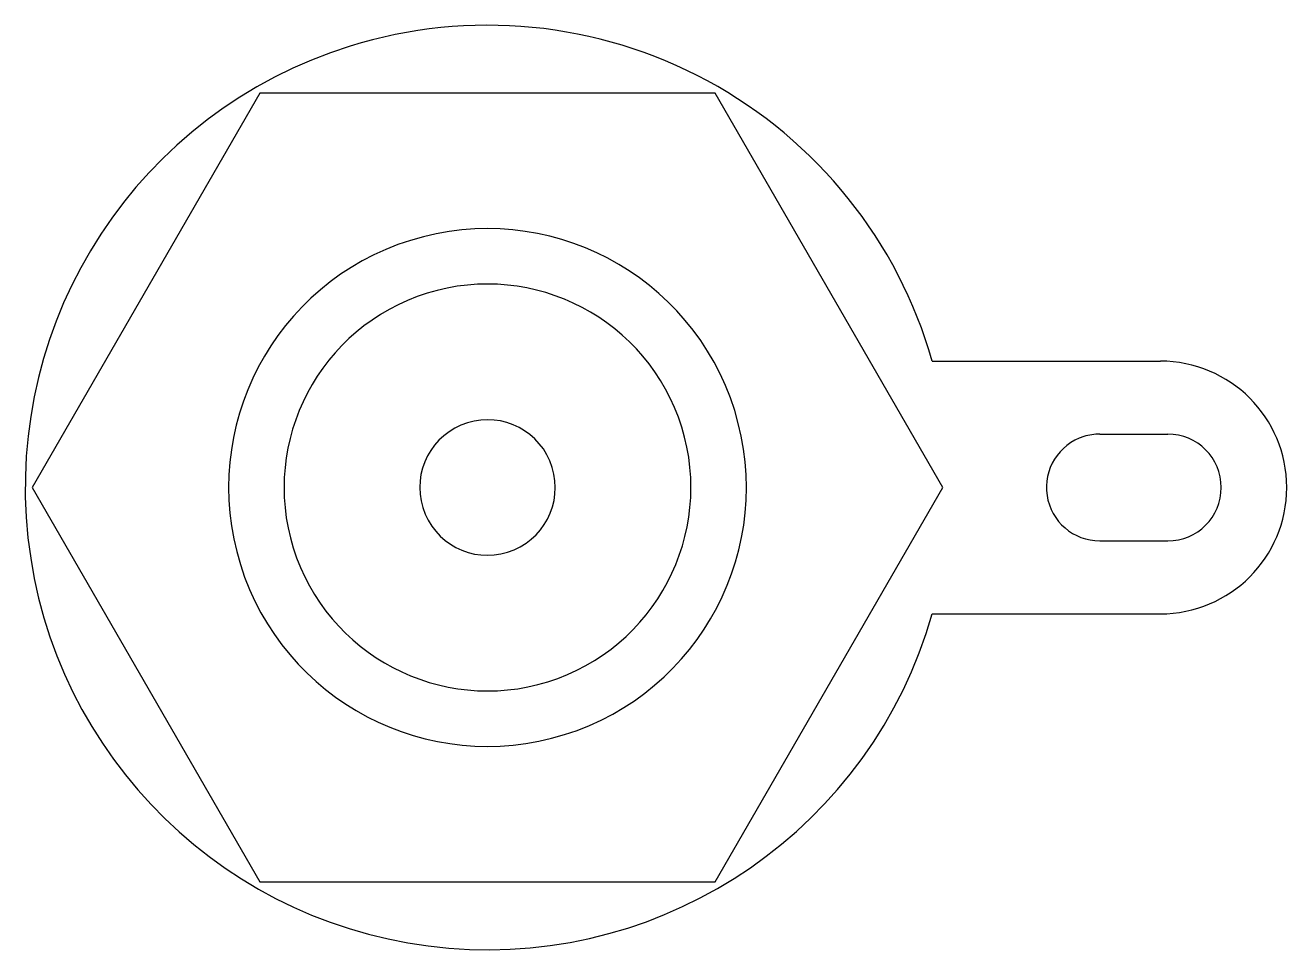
# Model space of a CAD drawing. Extents: x -7.5 to 13, y -7.5 to 7.5.
import ezdxf

# ---------------------------------------------------------------- set-up
doc = ezdxf.new("R2010")
doc.units = 0
doc.layers.add('KOMP', color=10, linetype='CONTINUOUS')

msp = doc.modelspace()

# ---------------------------------------------------------------- linework, layer by layer
at = {"layer": 'KOMP', "color": 0}
for p, q in [((-3.693, 6.397), (-7.387, 0)), ((3.693, 6.397), (-3.693, 6.397)), ((7.387, 0), (3.693, 6.397)), ((7.214, 2.05), (10.917, 2.05)), ((9.934, 0.866), (11.038, 0.866)), ((-7.387, 0), (-3.693, -6.397)), ((3.693, -6.397), (7.387, 0)), ((9.934, -0.866), (11.038, -0.866)), ((7.214, -2.05), (10.917, -2.05)), ((-3.693, -6.397), (3.693, -6.397))]:
    msp.add_line(p, q, dxfattribs=at)
for centre, radius, start, end in [((0, 0), 7.5, 15.8627, 107.2953), ((0, 0), 7.5, 107.2954, 344.1373), ((0, 0), 4.2, 107.2954, 107.2953), ((0, 0), 3.3, 107.2954, 107.2953), ((10.917, 0), 2.05, 270, 90), ((0, 0), 1.1, 107.2954, 107.2953), ((9.934, 0), 0.866, 107.2954, 270), ((9.934, 0), 0.866, 90, 107.2953), ((11.038, 0), 0.866, 270.0001, 89.9998)]:
    msp.add_arc(centre, radius, start, end, dxfattribs=at)

doc.saveas('drawing.dxf')
